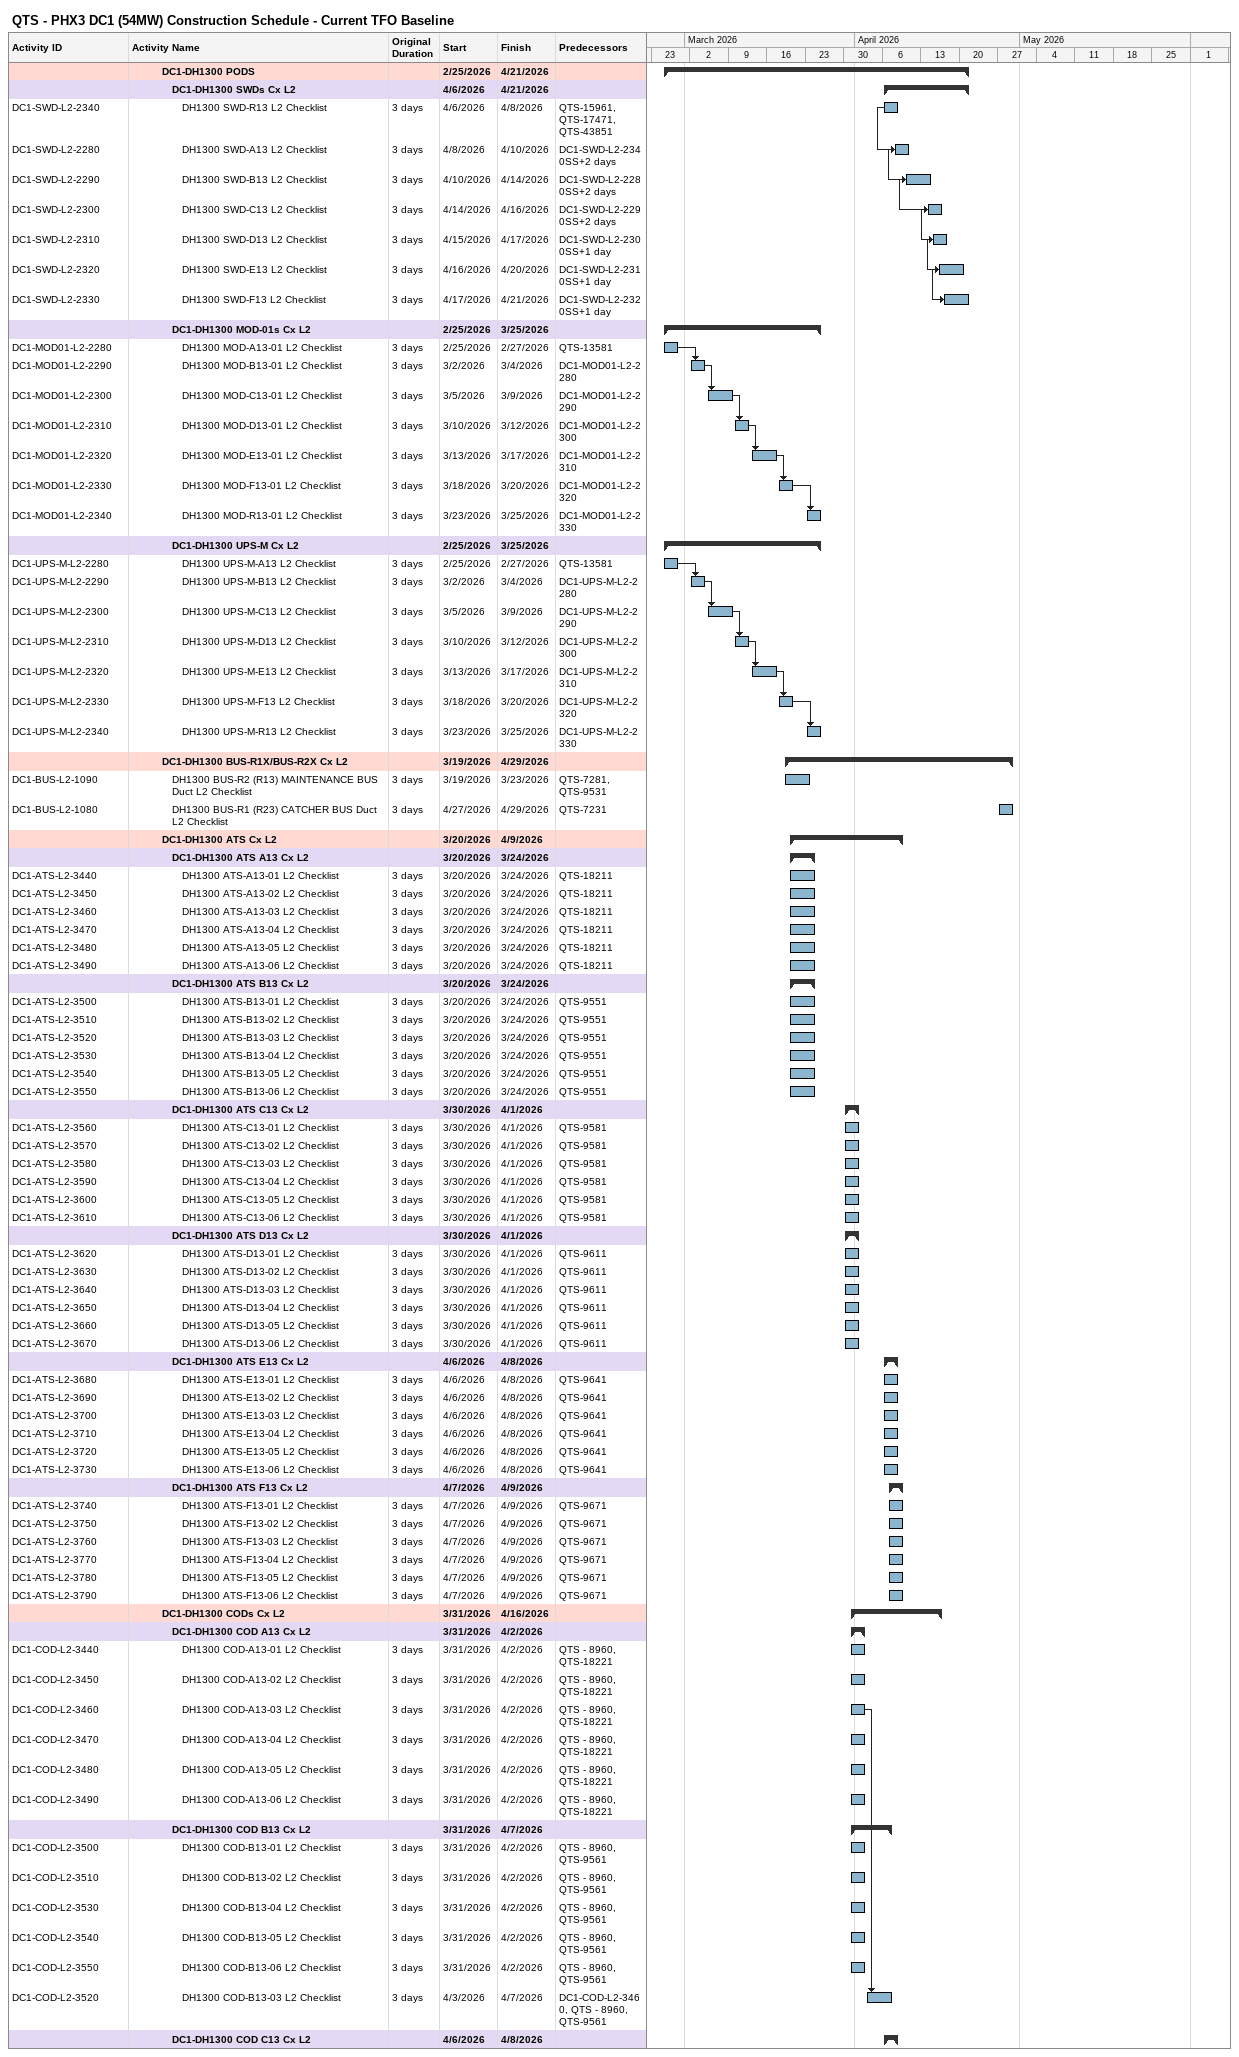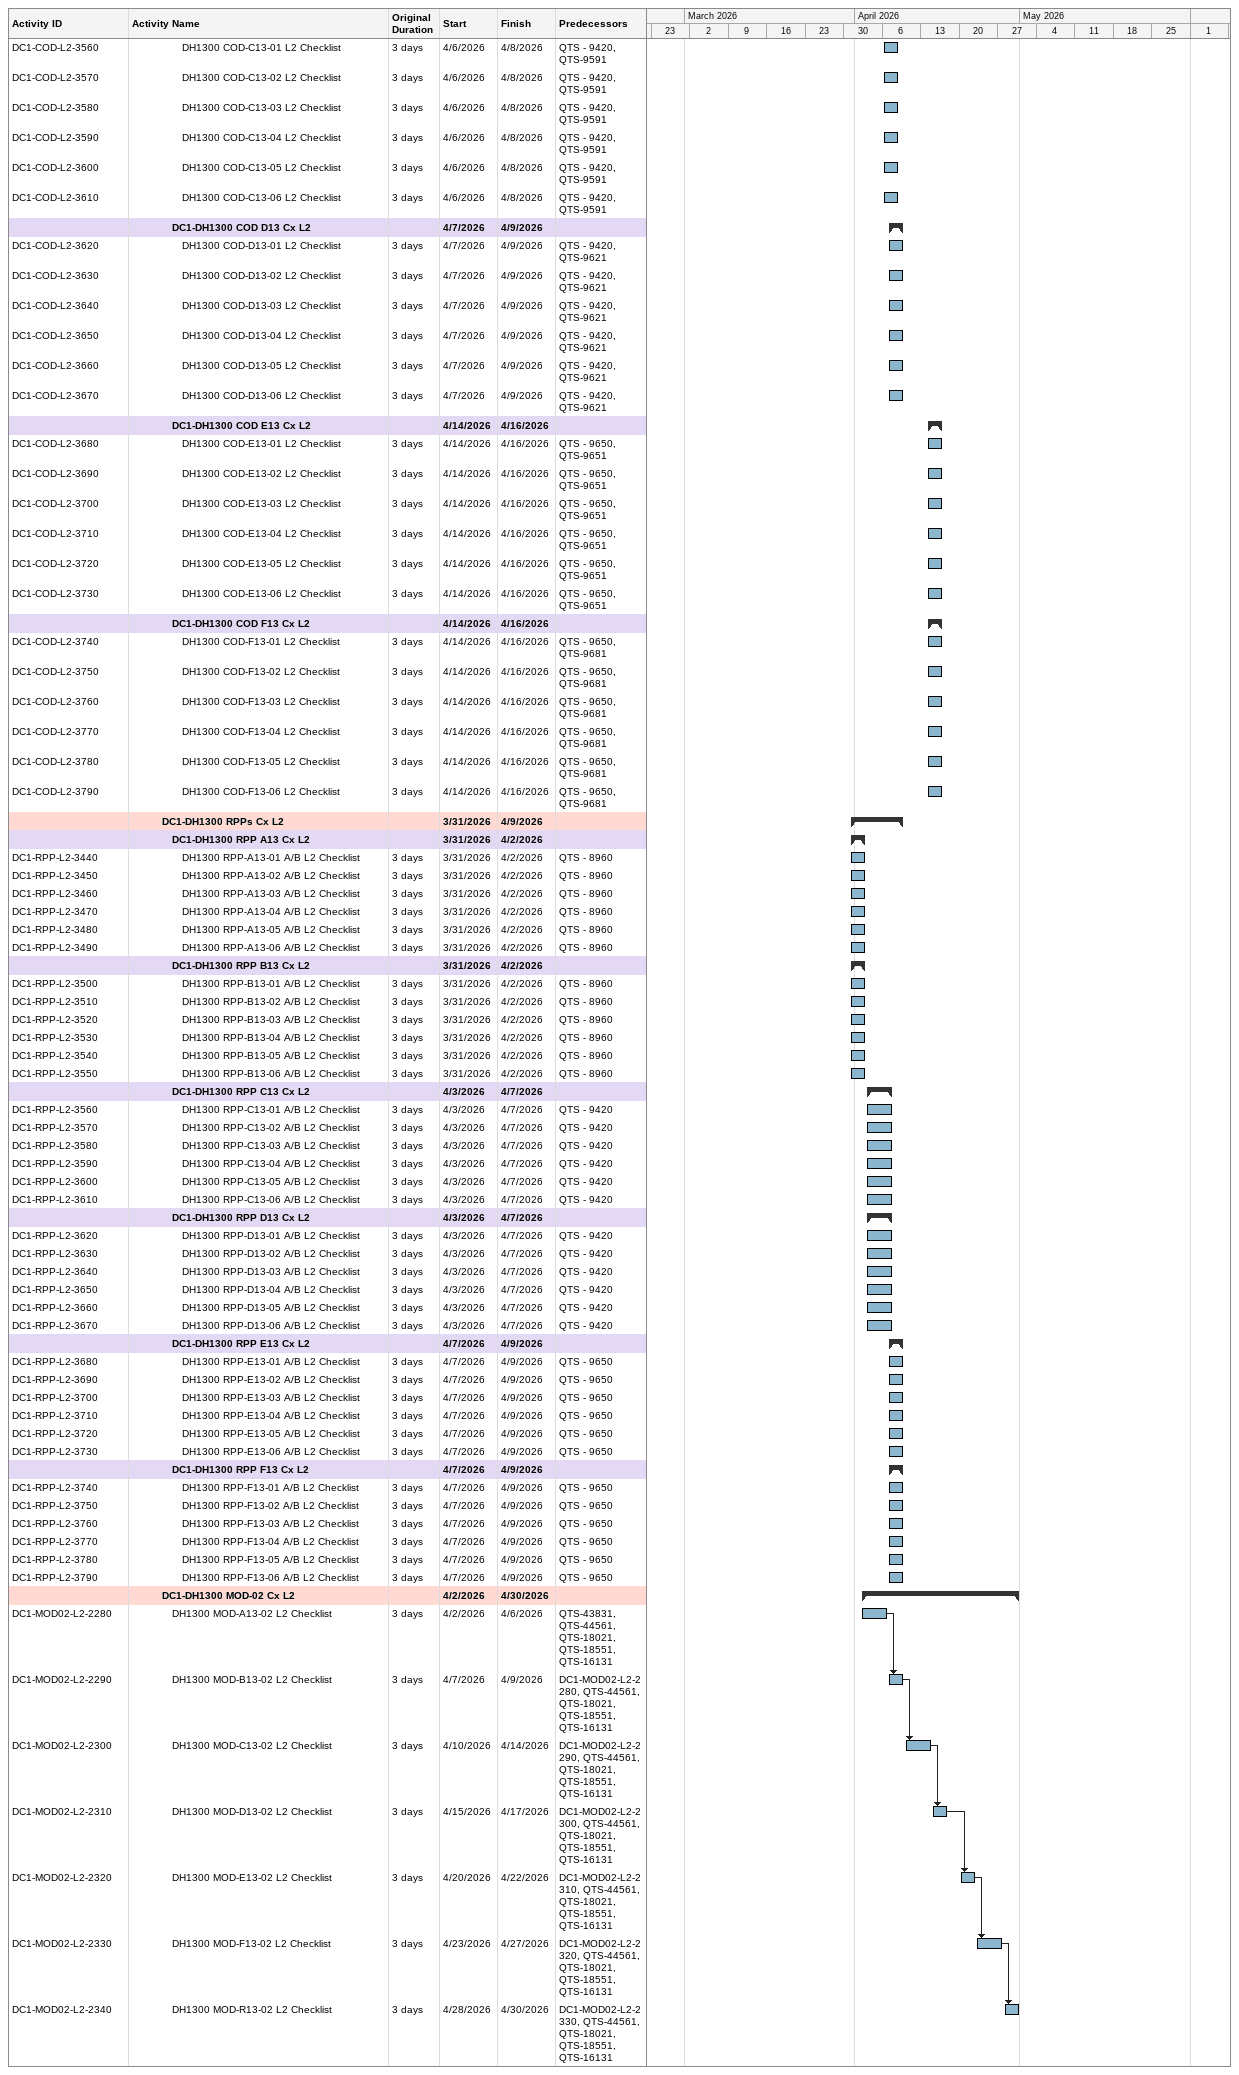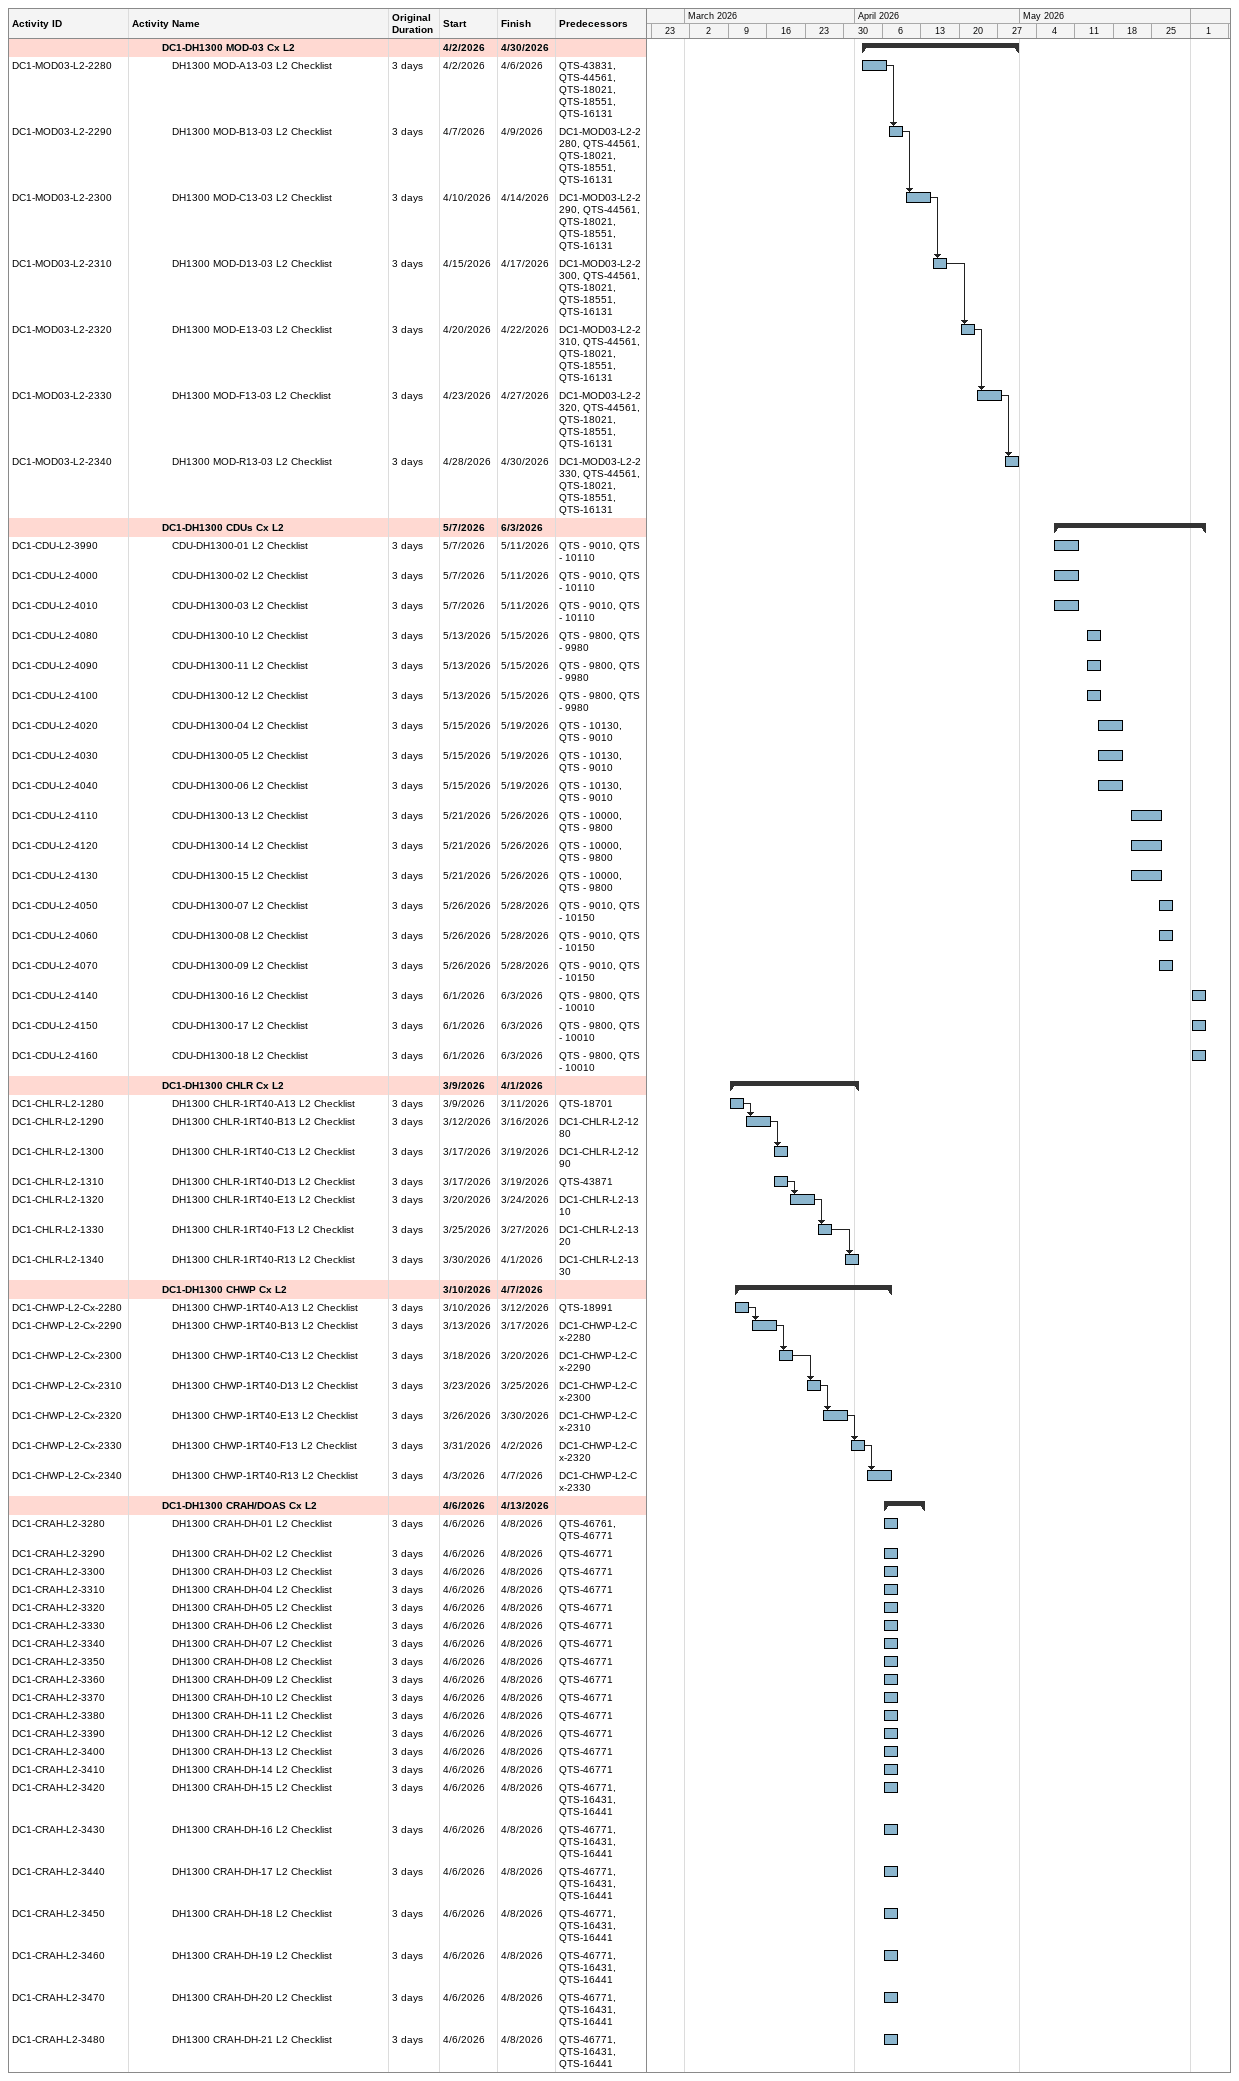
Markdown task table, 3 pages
QTS - PHX3 DC1 (54MW) Construction Schedule - Current TFO Baseline

| ID | Level | Task | Original duration | Start | Finish | Predecessors |
|---|---|---|---|---|---|---|
|  | 4 | **DC1-DH1300 PODS** |  | 2026-02-25 | 2026-04-21 |  |
|  | 5 | **DC1-DH1300 SWDs Cx L2** |  | 2026-04-06 | 2026-04-21 |  |
| DC1-SWD-L2-2340 | 6 | DH1300 SWD-R13 L2 Checklist | 3d | 2026-04-06 | 2026-04-08 | QTS-15961, QTS-17471, QTS-43851 |
| DC1-SWD-L2-2280 | 6 | DH1300 SWD-A13 L2 Checklist | 3d | 2026-04-08 | 2026-04-10 | DC1-SWD-L2-2340SS+2d |
| DC1-SWD-L2-2290 | 6 | DH1300 SWD-B13 L2 Checklist | 3d | 2026-04-10 | 2026-04-14 | DC1-SWD-L2-2280SS+2d |
| DC1-SWD-L2-2300 | 6 | DH1300 SWD-C13 L2 Checklist | 3d | 2026-04-14 | 2026-04-16 | DC1-SWD-L2-2290SS+2d |
| DC1-SWD-L2-2310 | 6 | DH1300 SWD-D13 L2 Checklist | 3d | 2026-04-15 | 2026-04-17 | DC1-SWD-L2-2300SS+1d |
| DC1-SWD-L2-2320 | 6 | DH1300 SWD-E13 L2 Checklist | 3d | 2026-04-16 | 2026-04-20 | DC1-SWD-L2-2310SS+1d |
| DC1-SWD-L2-2330 | 6 | DH1300 SWD-F13 L2 Checklist | 3d | 2026-04-17 | 2026-04-21 | DC1-SWD-L2-2320SS+1d |
|  | 5 | **DC1-DH1300 MOD-01s Cx L2** |  | 2026-02-25 | 2026-03-25 |  |
| DC1-MOD01-L2-2280 | 6 | DH1300 MOD-A13-01 L2 Checklist | 3d | 2026-02-25 | 2026-02-27 | QTS-13581 |
| DC1-MOD01-L2-2290 | 6 | DH1300 MOD-B13-01 L2 Checklist | 3d | 2026-03-02 | 2026-03-04 | DC1-MOD01-L2-2280 |
| DC1-MOD01-L2-2300 | 6 | DH1300 MOD-C13-01 L2 Checklist | 3d | 2026-03-05 | 2026-03-09 | DC1-MOD01-L2-2290 |
| DC1-MOD01-L2-2310 | 6 | DH1300 MOD-D13-01 L2 Checklist | 3d | 2026-03-10 | 2026-03-12 | DC1-MOD01-L2-2300 |
| DC1-MOD01-L2-2320 | 6 | DH1300 MOD-E13-01 L2 Checklist | 3d | 2026-03-13 | 2026-03-17 | DC1-MOD01-L2-2310 |
| DC1-MOD01-L2-2330 | 6 | DH1300 MOD-F13-01 L2 Checklist | 3d | 2026-03-18 | 2026-03-20 | DC1-MOD01-L2-2320 |
| DC1-MOD01-L2-2340 | 6 | DH1300 MOD-R13-01 L2 Checklist | 3d | 2026-03-23 | 2026-03-25 | DC1-MOD01-L2-2330 |
|  | 5 | **DC1-DH1300 UPS-M Cx L2** |  | 2026-02-25 | 2026-03-25 |  |
| DC1-UPS-M-L2-2280 | 6 | DH1300 UPS-M-A13 L2 Checklist | 3d | 2026-02-25 | 2026-02-27 | QTS-13581 |
| DC1-UPS-M-L2-2290 | 6 | DH1300 UPS-M-B13 L2 Checklist | 3d | 2026-03-02 | 2026-03-04 | DC1-UPS-M-L2-2280 |
| DC1-UPS-M-L2-2300 | 6 | DH1300 UPS-M-C13 L2 Checklist | 3d | 2026-03-05 | 2026-03-09 | DC1-UPS-M-L2-2290 |
| DC1-UPS-M-L2-2310 | 6 | DH1300 UPS-M-D13 L2 Checklist | 3d | 2026-03-10 | 2026-03-12 | DC1-UPS-M-L2-2300 |
| DC1-UPS-M-L2-2320 | 6 | DH1300 UPS-M-E13 L2 Checklist | 3d | 2026-03-13 | 2026-03-17 | DC1-UPS-M-L2-2310 |
| DC1-UPS-M-L2-2330 | 6 | DH1300 UPS-M-F13 L2 Checklist | 3d | 2026-03-18 | 2026-03-20 | DC1-UPS-M-L2-2320 |
| DC1-UPS-M-L2-2340 | 6 | DH1300 UPS-M-R13 L2 Checklist | 3d | 2026-03-23 | 2026-03-25 | DC1-UPS-M-L2-2330 |
|  | 4 | **DC1-DH1300 BUS-R1X/BUS-R2X Cx L2** |  | 2026-03-19 | 2026-04-29 |  |
| DC1-BUS-L2-1090 | 5 | DH1300 BUS-R2 (R13) MAINTENANCE BUS Duct L2 Checklist | 3d | 2026-03-19 | 2026-03-23 | QTS-7281, QTS-9531 |
| DC1-BUS-L2-1080 | 5 | DH1300 BUS-R1 (R23) CATCHER BUS Duct L2 Checklist | 3d | 2026-04-27 | 2026-04-29 | QTS-7231 |
|  | 4 | **DC1-DH1300 ATS Cx L2** |  | 2026-03-20 | 2026-04-09 |  |
|  | 5 | **DC1-DH1300 ATS A13 Cx L2** |  | 2026-03-20 | 2026-03-24 |  |
| DC1-ATS-L2-3440 | 6 | DH1300 ATS-A13-01 L2 Checklist | 3d | 2026-03-20 | 2026-03-24 | QTS-18211 |
| DC1-ATS-L2-3450 | 6 | DH1300 ATS-A13-02 L2 Checklist | 3d | 2026-03-20 | 2026-03-24 | QTS-18211 |
| DC1-ATS-L2-3460 | 6 | DH1300 ATS-A13-03 L2 Checklist | 3d | 2026-03-20 | 2026-03-24 | QTS-18211 |
| DC1-ATS-L2-3470 | 6 | DH1300 ATS-A13-04 L2 Checklist | 3d | 2026-03-20 | 2026-03-24 | QTS-18211 |
| DC1-ATS-L2-3480 | 6 | DH1300 ATS-A13-05 L2 Checklist | 3d | 2026-03-20 | 2026-03-24 | QTS-18211 |
| DC1-ATS-L2-3490 | 6 | DH1300 ATS-A13-06 L2 Checklist | 3d | 2026-03-20 | 2026-03-24 | QTS-18211 |
|  | 5 | **DC1-DH1300 ATS B13 Cx L2** |  | 2026-03-20 | 2026-03-24 |  |
| DC1-ATS-L2-3500 | 6 | DH1300 ATS-B13-01 L2 Checklist | 3d | 2026-03-20 | 2026-03-24 | QTS-9551 |
| DC1-ATS-L2-3510 | 6 | DH1300 ATS-B13-02 L2 Checklist | 3d | 2026-03-20 | 2026-03-24 | QTS-9551 |
| DC1-ATS-L2-3520 | 6 | DH1300 ATS-B13-03 L2 Checklist | 3d | 2026-03-20 | 2026-03-24 | QTS-9551 |
| DC1-ATS-L2-3530 | 6 | DH1300 ATS-B13-04 L2 Checklist | 3d | 2026-03-20 | 2026-03-24 | QTS-9551 |
| DC1-ATS-L2-3540 | 6 | DH1300 ATS-B13-05 L2 Checklist | 3d | 2026-03-20 | 2026-03-24 | QTS-9551 |
| DC1-ATS-L2-3550 | 6 | DH1300 ATS-B13-06 L2 Checklist | 3d | 2026-03-20 | 2026-03-24 | QTS-9551 |
|  | 5 | **DC1-DH1300 ATS C13 Cx L2** |  | 2026-03-30 | 2026-04-01 |  |
| DC1-ATS-L2-3560 | 6 | DH1300 ATS-C13-01 L2 Checklist | 3d | 2026-03-30 | 2026-04-01 | QTS-9581 |
| DC1-ATS-L2-3570 | 6 | DH1300 ATS-C13-02 L2 Checklist | 3d | 2026-03-30 | 2026-04-01 | QTS-9581 |
| DC1-ATS-L2-3580 | 6 | DH1300 ATS-C13-03 L2 Checklist | 3d | 2026-03-30 | 2026-04-01 | QTS-9581 |
| DC1-ATS-L2-3590 | 6 | DH1300 ATS-C13-04 L2 Checklist | 3d | 2026-03-30 | 2026-04-01 | QTS-9581 |
| DC1-ATS-L2-3600 | 6 | DH1300 ATS-C13-05 L2 Checklist | 3d | 2026-03-30 | 2026-04-01 | QTS-9581 |
| DC1-ATS-L2-3610 | 6 | DH1300 ATS-C13-06 L2 Checklist | 3d | 2026-03-30 | 2026-04-01 | QTS-9581 |
|  | 5 | **DC1-DH1300 ATS D13 Cx L2** |  | 2026-03-30 | 2026-04-01 |  |
| DC1-ATS-L2-3620 | 6 | DH1300 ATS-D13-01 L2 Checklist | 3d | 2026-03-30 | 2026-04-01 | QTS-9611 |
| DC1-ATS-L2-3630 | 6 | DH1300 ATS-D13-02 L2 Checklist | 3d | 2026-03-30 | 2026-04-01 | QTS-9611 |
| DC1-ATS-L2-3640 | 6 | DH1300 ATS-D13-03 L2 Checklist | 3d | 2026-03-30 | 2026-04-01 | QTS-9611 |
| DC1-ATS-L2-3650 | 6 | DH1300 ATS-D13-04 L2 Checklist | 3d | 2026-03-30 | 2026-04-01 | QTS-9611 |
| DC1-ATS-L2-3660 | 6 | DH1300 ATS-D13-05 L2 Checklist | 3d | 2026-03-30 | 2026-04-01 | QTS-9611 |
| DC1-ATS-L2-3670 | 6 | DH1300 ATS-D13-06 L2 Checklist | 3d | 2026-03-30 | 2026-04-01 | QTS-9611 |
|  | 5 | **DC1-DH1300 ATS E13 Cx L2** |  | 2026-04-06 | 2026-04-08 |  |
| DC1-ATS-L2-3680 | 6 | DH1300 ATS-E13-01 L2 Checklist | 3d | 2026-04-06 | 2026-04-08 | QTS-9641 |
| DC1-ATS-L2-3690 | 6 | DH1300 ATS-E13-02 L2 Checklist | 3d | 2026-04-06 | 2026-04-08 | QTS-9641 |
| DC1-ATS-L2-3700 | 6 | DH1300 ATS-E13-03 L2 Checklist | 3d | 2026-04-06 | 2026-04-08 | QTS-9641 |
| DC1-ATS-L2-3710 | 6 | DH1300 ATS-E13-04 L2 Checklist | 3d | 2026-04-06 | 2026-04-08 | QTS-9641 |
| DC1-ATS-L2-3720 | 6 | DH1300 ATS-E13-05 L2 Checklist | 3d | 2026-04-06 | 2026-04-08 | QTS-9641 |
| DC1-ATS-L2-3730 | 6 | DH1300 ATS-E13-06 L2 Checklist | 3d | 2026-04-06 | 2026-04-08 | QTS-9641 |
|  | 5 | **DC1-DH1300 ATS F13 Cx L2** |  | 2026-04-07 | 2026-04-09 |  |
| DC1-ATS-L2-3740 | 6 | DH1300 ATS-F13-01 L2 Checklist | 3d | 2026-04-07 | 2026-04-09 | QTS-9671 |
| DC1-ATS-L2-3750 | 6 | DH1300 ATS-F13-02 L2 Checklist | 3d | 2026-04-07 | 2026-04-09 | QTS-9671 |
| DC1-ATS-L2-3760 | 6 | DH1300 ATS-F13-03 L2 Checklist | 3d | 2026-04-07 | 2026-04-09 | QTS-9671 |
| DC1-ATS-L2-3770 | 6 | DH1300 ATS-F13-04 L2 Checklist | 3d | 2026-04-07 | 2026-04-09 | QTS-9671 |
| DC1-ATS-L2-3780 | 6 | DH1300 ATS-F13-05 L2 Checklist | 3d | 2026-04-07 | 2026-04-09 | QTS-9671 |
| DC1-ATS-L2-3790 | 6 | DH1300 ATS-F13-06 L2 Checklist | 3d | 2026-04-07 | 2026-04-09 | QTS-9671 |
|  | 4 | **DC1-DH1300 CODs Cx L2** |  | 2026-03-31 | 2026-04-16 |  |
|  | 5 | **DC1-DH1300 COD A13 Cx L2** |  | 2026-03-31 | 2026-04-02 |  |
| DC1-COD-L2-3440 | 6 | DH1300 COD-A13-01 L2 Checklist | 3d | 2026-03-31 | 2026-04-02 | QTS - 8960, QTS-18221 |
| DC1-COD-L2-3450 | 6 | DH1300 COD-A13-02 L2 Checklist | 3d | 2026-03-31 | 2026-04-02 | QTS - 8960, QTS-18221 |
| DC1-COD-L2-3460 | 6 | DH1300 COD-A13-03 L2 Checklist | 3d | 2026-03-31 | 2026-04-02 | QTS - 8960, QTS-18221 |
| DC1-COD-L2-3470 | 6 | DH1300 COD-A13-04 L2 Checklist | 3d | 2026-03-31 | 2026-04-02 | QTS - 8960, QTS-18221 |
| DC1-COD-L2-3480 | 6 | DH1300 COD-A13-05 L2 Checklist | 3d | 2026-03-31 | 2026-04-02 | QTS - 8960, QTS-18221 |
| DC1-COD-L2-3490 | 6 | DH1300 COD-A13-06 L2 Checklist | 3d | 2026-03-31 | 2026-04-02 | QTS - 8960, QTS-18221 |
|  | 5 | **DC1-DH1300 COD B13 Cx L2** |  | 2026-03-31 | 2026-04-07 |  |
| DC1-COD-L2-3500 | 6 | DH1300 COD-B13-01 L2 Checklist | 3d | 2026-03-31 | 2026-04-02 | QTS - 8960, QTS-9561 |
| DC1-COD-L2-3510 | 6 | DH1300 COD-B13-02 L2 Checklist | 3d | 2026-03-31 | 2026-04-02 | QTS - 8960, QTS-9561 |
| DC1-COD-L2-3530 | 6 | DH1300 COD-B13-04 L2 Checklist | 3d | 2026-03-31 | 2026-04-02 | QTS - 8960, QTS-9561 |
| DC1-COD-L2-3540 | 6 | DH1300 COD-B13-05 L2 Checklist | 3d | 2026-03-31 | 2026-04-02 | QTS - 8960, QTS-9561 |
| DC1-COD-L2-3550 | 6 | DH1300 COD-B13-06 L2 Checklist | 3d | 2026-03-31 | 2026-04-02 | QTS - 8960, QTS-9561 |
| DC1-COD-L2-3520 | 6 | DH1300 COD-B13-03 L2 Checklist | 3d | 2026-04-03 | 2026-04-07 | DC1-COD-L2-3460, QTS - 8960, QTS-9561 |
|  | 5 | **DC1-DH1300 COD C13 Cx L2** |  | 2026-04-06 | 2026-04-08 |  |
| DC1-COD-L2-3560 | 6 | DH1300 COD-C13-01 L2 Checklist | 3d | 2026-04-06 | 2026-04-08 | QTS - 9420, QTS-9591 |
| DC1-COD-L2-3570 | 6 | DH1300 COD-C13-02 L2 Checklist | 3d | 2026-04-06 | 2026-04-08 | QTS - 9420, QTS-9591 |
| DC1-COD-L2-3580 | 6 | DH1300 COD-C13-03 L2 Checklist | 3d | 2026-04-06 | 2026-04-08 | QTS - 9420, QTS-9591 |
| DC1-COD-L2-3590 | 6 | DH1300 COD-C13-04 L2 Checklist | 3d | 2026-04-06 | 2026-04-08 | QTS - 9420, QTS-9591 |
| DC1-COD-L2-3600 | 6 | DH1300 COD-C13-05 L2 Checklist | 3d | 2026-04-06 | 2026-04-08 | QTS - 9420, QTS-9591 |
| DC1-COD-L2-3610 | 6 | DH1300 COD-C13-06 L2 Checklist | 3d | 2026-04-06 | 2026-04-08 | QTS - 9420, QTS-9591 |
|  | 5 | **DC1-DH1300 COD D13 Cx L2** |  | 2026-04-07 | 2026-04-09 |  |
| DC1-COD-L2-3620 | 6 | DH1300 COD-D13-01 L2 Checklist | 3d | 2026-04-07 | 2026-04-09 | QTS - 9420, QTS-9621 |
| DC1-COD-L2-3630 | 6 | DH1300 COD-D13-02 L2 Checklist | 3d | 2026-04-07 | 2026-04-09 | QTS - 9420, QTS-9621 |
| DC1-COD-L2-3640 | 6 | DH1300 COD-D13-03 L2 Checklist | 3d | 2026-04-07 | 2026-04-09 | QTS - 9420, QTS-9621 |
| DC1-COD-L2-3650 | 6 | DH1300 COD-D13-04 L2 Checklist | 3d | 2026-04-07 | 2026-04-09 | QTS - 9420, QTS-9621 |
| DC1-COD-L2-3660 | 6 | DH1300 COD-D13-05 L2 Checklist | 3d | 2026-04-07 | 2026-04-09 | QTS - 9420, QTS-9621 |
| DC1-COD-L2-3670 | 6 | DH1300 COD-D13-06 L2 Checklist | 3d | 2026-04-07 | 2026-04-09 | QTS - 9420, QTS-9621 |
|  | 5 | **DC1-DH1300 COD E13 Cx L2** |  | 2026-04-14 | 2026-04-16 |  |
| DC1-COD-L2-3680 | 6 | DH1300 COD-E13-01 L2 Checklist | 3d | 2026-04-14 | 2026-04-16 | QTS - 9650, QTS-9651 |
| DC1-COD-L2-3690 | 6 | DH1300 COD-E13-02 L2 Checklist | 3d | 2026-04-14 | 2026-04-16 | QTS - 9650, QTS-9651 |
| DC1-COD-L2-3700 | 6 | DH1300 COD-E13-03 L2 Checklist | 3d | 2026-04-14 | 2026-04-16 | QTS - 9650, QTS-9651 |
| DC1-COD-L2-3710 | 6 | DH1300 COD-E13-04 L2 Checklist | 3d | 2026-04-14 | 2026-04-16 | QTS - 9650, QTS-9651 |
| DC1-COD-L2-3720 | 6 | DH1300 COD-E13-05 L2 Checklist | 3d | 2026-04-14 | 2026-04-16 | QTS - 9650, QTS-9651 |
| DC1-COD-L2-3730 | 6 | DH1300 COD-E13-06 L2 Checklist | 3d | 2026-04-14 | 2026-04-16 | QTS - 9650, QTS-9651 |
|  | 5 | **DC1-DH1300 COD F13 Cx L2** |  | 2026-04-14 | 2026-04-16 |  |
| DC1-COD-L2-3740 | 6 | DH1300 COD-F13-01 L2 Checklist | 3d | 2026-04-14 | 2026-04-16 | QTS - 9650, QTS-9681 |
| DC1-COD-L2-3750 | 6 | DH1300 COD-F13-02 L2 Checklist | 3d | 2026-04-14 | 2026-04-16 | QTS - 9650, QTS-9681 |
| DC1-COD-L2-3760 | 6 | DH1300 COD-F13-03 L2 Checklist | 3d | 2026-04-14 | 2026-04-16 | QTS - 9650, QTS-9681 |
| DC1-COD-L2-3770 | 6 | DH1300 COD-F13-04 L2 Checklist | 3d | 2026-04-14 | 2026-04-16 | QTS - 9650, QTS-9681 |
| DC1-COD-L2-3780 | 6 | DH1300 COD-F13-05 L2 Checklist | 3d | 2026-04-14 | 2026-04-16 | QTS - 9650, QTS-9681 |
| DC1-COD-L2-3790 | 6 | DH1300 COD-F13-06 L2 Checklist | 3d | 2026-04-14 | 2026-04-16 | QTS - 9650, QTS-9681 |
|  | 4 | **DC1-DH1300 RPPs Cx L2** |  | 2026-03-31 | 2026-04-09 |  |
|  | 5 | **DC1-DH1300 RPP A13 Cx L2** |  | 2026-03-31 | 2026-04-02 |  |
| DC1-RPP-L2-3440 | 6 | DH1300 RPP-A13-01 A/B L2 Checklist | 3d | 2026-03-31 | 2026-04-02 | QTS - 8960 |
| DC1-RPP-L2-3450 | 6 | DH1300 RPP-A13-02 A/B L2 Checklist | 3d | 2026-03-31 | 2026-04-02 | QTS - 8960 |
| DC1-RPP-L2-3460 | 6 | DH1300 RPP-A13-03 A/B L2 Checklist | 3d | 2026-03-31 | 2026-04-02 | QTS - 8960 |
| DC1-RPP-L2-3470 | 6 | DH1300 RPP-A13-04 A/B L2 Checklist | 3d | 2026-03-31 | 2026-04-02 | QTS - 8960 |
| DC1-RPP-L2-3480 | 6 | DH1300 RPP-A13-05 A/B L2 Checklist | 3d | 2026-03-31 | 2026-04-02 | QTS - 8960 |
| DC1-RPP-L2-3490 | 6 | DH1300 RPP-A13-06 A/B L2 Checklist | 3d | 2026-03-31 | 2026-04-02 | QTS - 8960 |
|  | 5 | **DC1-DH1300 RPP B13 Cx L2** |  | 2026-03-31 | 2026-04-02 |  |
| DC1-RPP-L2-3500 | 6 | DH1300 RPP-B13-01 A/B L2 Checklist | 3d | 2026-03-31 | 2026-04-02 | QTS - 8960 |
| DC1-RPP-L2-3510 | 6 | DH1300 RPP-B13-02 A/B L2 Checklist | 3d | 2026-03-31 | 2026-04-02 | QTS - 8960 |
| DC1-RPP-L2-3520 | 6 | DH1300 RPP-B13-03 A/B L2 Checklist | 3d | 2026-03-31 | 2026-04-02 | QTS - 8960 |
| DC1-RPP-L2-3530 | 6 | DH1300 RPP-B13-04 A/B L2 Checklist | 3d | 2026-03-31 | 2026-04-02 | QTS - 8960 |
| DC1-RPP-L2-3540 | 6 | DH1300 RPP-B13-05 A/B L2 Checklist | 3d | 2026-03-31 | 2026-04-02 | QTS - 8960 |
| DC1-RPP-L2-3550 | 6 | DH1300 RPP-B13-06 A/B L2 Checklist | 3d | 2026-03-31 | 2026-04-02 | QTS - 8960 |
|  | 5 | **DC1-DH1300 RPP C13 Cx L2** |  | 2026-04-03 | 2026-04-07 |  |
| DC1-RPP-L2-3560 | 6 | DH1300 RPP-C13-01 A/B L2 Checklist | 3d | 2026-04-03 | 2026-04-07 | QTS - 9420 |
| DC1-RPP-L2-3570 | 6 | DH1300 RPP-C13-02 A/B L2 Checklist | 3d | 2026-04-03 | 2026-04-07 | QTS - 9420 |
| DC1-RPP-L2-3580 | 6 | DH1300 RPP-C13-03 A/B L2 Checklist | 3d | 2026-04-03 | 2026-04-07 | QTS - 9420 |
| DC1-RPP-L2-3590 | 6 | DH1300 RPP-C13-04 A/B L2 Checklist | 3d | 2026-04-03 | 2026-04-07 | QTS - 9420 |
| DC1-RPP-L2-3600 | 6 | DH1300 RPP-C13-05 A/B L2 Checklist | 3d | 2026-04-03 | 2026-04-07 | QTS - 9420 |
| DC1-RPP-L2-3610 | 6 | DH1300 RPP-C13-06 A/B L2 Checklist | 3d | 2026-04-03 | 2026-04-07 | QTS - 9420 |
|  | 5 | **DC1-DH1300 RPP D13 Cx L2** |  | 2026-04-03 | 2026-04-07 |  |
| DC1-RPP-L2-3620 | 6 | DH1300 RPP-D13-01 A/B L2 Checklist | 3d | 2026-04-03 | 2026-04-07 | QTS - 9420 |
| DC1-RPP-L2-3630 | 6 | DH1300 RPP-D13-02 A/B L2 Checklist | 3d | 2026-04-03 | 2026-04-07 | QTS - 9420 |
| DC1-RPP-L2-3640 | 6 | DH1300 RPP-D13-03 A/B L2 Checklist | 3d | 2026-04-03 | 2026-04-07 | QTS - 9420 |
| DC1-RPP-L2-3650 | 6 | DH1300 RPP-D13-04 A/B L2 Checklist | 3d | 2026-04-03 | 2026-04-07 | QTS - 9420 |
| DC1-RPP-L2-3660 | 6 | DH1300 RPP-D13-05 A/B L2 Checklist | 3d | 2026-04-03 | 2026-04-07 | QTS - 9420 |
| DC1-RPP-L2-3670 | 6 | DH1300 RPP-D13-06 A/B L2 Checklist | 3d | 2026-04-03 | 2026-04-07 | QTS - 9420 |
|  | 5 | **DC1-DH1300 RPP E13 Cx L2** |  | 2026-04-07 | 2026-04-09 |  |
| DC1-RPP-L2-3680 | 6 | DH1300 RPP-E13-01 A/B L2 Checklist | 3d | 2026-04-07 | 2026-04-09 | QTS - 9650 |
| DC1-RPP-L2-3690 | 6 | DH1300 RPP-E13-02 A/B L2 Checklist | 3d | 2026-04-07 | 2026-04-09 | QTS - 9650 |
| DC1-RPP-L2-3700 | 6 | DH1300 RPP-E13-03 A/B L2 Checklist | 3d | 2026-04-07 | 2026-04-09 | QTS - 9650 |
| DC1-RPP-L2-3710 | 6 | DH1300 RPP-E13-04 A/B L2 Checklist | 3d | 2026-04-07 | 2026-04-09 | QTS - 9650 |
| DC1-RPP-L2-3720 | 6 | DH1300 RPP-E13-05 A/B L2 Checklist | 3d | 2026-04-07 | 2026-04-09 | QTS - 9650 |
| DC1-RPP-L2-3730 | 6 | DH1300 RPP-E13-06 A/B L2 Checklist | 3d | 2026-04-07 | 2026-04-09 | QTS - 9650 |
|  | 5 | **DC1-DH1300 RPP F13 Cx L2** |  | 2026-04-07 | 2026-04-09 |  |
| DC1-RPP-L2-3740 | 6 | DH1300 RPP-F13-01 A/B L2 Checklist | 3d | 2026-04-07 | 2026-04-09 | QTS - 9650 |
| DC1-RPP-L2-3750 | 6 | DH1300 RPP-F13-02 A/B L2 Checklist | 3d | 2026-04-07 | 2026-04-09 | QTS - 9650 |
| DC1-RPP-L2-3760 | 6 | DH1300 RPP-F13-03 A/B L2 Checklist | 3d | 2026-04-07 | 2026-04-09 | QTS - 9650 |
| DC1-RPP-L2-3770 | 6 | DH1300 RPP-F13-04 A/B L2 Checklist | 3d | 2026-04-07 | 2026-04-09 | QTS - 9650 |
| DC1-RPP-L2-3780 | 6 | DH1300 RPP-F13-05 A/B L2 Checklist | 3d | 2026-04-07 | 2026-04-09 | QTS - 9650 |
| DC1-RPP-L2-3790 | 6 | DH1300 RPP-F13-06 A/B L2 Checklist | 3d | 2026-04-07 | 2026-04-09 | QTS - 9650 |
|  | 4 | **DC1-DH1300 MOD-02 Cx L2** |  | 2026-04-02 | 2026-04-30 |  |
| DC1-MOD02-L2-2280 | 5 | DH1300 MOD-A13-02 L2 Checklist | 3d | 2026-04-02 | 2026-04-06 | QTS-43831, QTS-44561, QTS-18021, QTS-18551, QTS-16131 |
| DC1-MOD02-L2-2290 | 5 | DH1300 MOD-B13-02 L2 Checklist | 3d | 2026-04-07 | 2026-04-09 | DC1-MOD02-L2-2280, QTS-44561, QTS-18021, QTS-18551, QTS-16131 |
| DC1-MOD02-L2-2300 | 5 | DH1300 MOD-C13-02 L2 Checklist | 3d | 2026-04-10 | 2026-04-14 | DC1-MOD02-L2-2290, QTS-44561, QTS-18021, QTS-18551, QTS-16131 |
| DC1-MOD02-L2-2310 | 5 | DH1300 MOD-D13-02 L2 Checklist | 3d | 2026-04-15 | 2026-04-17 | DC1-MOD02-L2-2300, QTS-44561, QTS-18021, QTS-18551, QTS-16131 |
| DC1-MOD02-L2-2320 | 5 | DH1300 MOD-E13-02 L2 Checklist | 3d | 2026-04-20 | 2026-04-22 | DC1-MOD02-L2-2310, QTS-44561, QTS-18021, QTS-18551, QTS-16131 |
| DC1-MOD02-L2-2330 | 5 | DH1300 MOD-F13-02 L2 Checklist | 3d | 2026-04-23 | 2026-04-27 | DC1-MOD02-L2-2320, QTS-44561, QTS-18021, QTS-18551, QTS-16131 |
| DC1-MOD02-L2-2340 | 5 | DH1300 MOD-R13-02 L2 Checklist | 3d | 2026-04-28 | 2026-04-30 | DC1-MOD02-L2-2330, QTS-44561, QTS-18021, QTS-18551, QTS-16131 |
|  | 4 | **DC1-DH1300 MOD-03 Cx L2** |  | 2026-04-02 | 2026-04-30 |  |
| DC1-MOD03-L2-2280 | 5 | DH1300 MOD-A13-03 L2 Checklist | 3d | 2026-04-02 | 2026-04-06 | QTS-43831, QTS-44561, QTS-18021, QTS-18551, QTS-16131 |
| DC1-MOD03-L2-2290 | 5 | DH1300 MOD-B13-03 L2 Checklist | 3d | 2026-04-07 | 2026-04-09 | DC1-MOD03-L2-2280, QTS-44561, QTS-18021, QTS-18551, QTS-16131 |
| DC1-MOD03-L2-2300 | 5 | DH1300 MOD-C13-03 L2 Checklist | 3d | 2026-04-10 | 2026-04-14 | DC1-MOD03-L2-2290, QTS-44561, QTS-18021, QTS-18551, QTS-16131 |
| DC1-MOD03-L2-2310 | 5 | DH1300 MOD-D13-03 L2 Checklist | 3d | 2026-04-15 | 2026-04-17 | DC1-MOD03-L2-2300, QTS-44561, QTS-18021, QTS-18551, QTS-16131 |
| DC1-MOD03-L2-2320 | 5 | DH1300 MOD-E13-03 L2 Checklist | 3d | 2026-04-20 | 2026-04-22 | DC1-MOD03-L2-2310, QTS-44561, QTS-18021, QTS-18551, QTS-16131 |
| DC1-MOD03-L2-2330 | 5 | DH1300 MOD-F13-03 L2 Checklist | 3d | 2026-04-23 | 2026-04-27 | DC1-MOD03-L2-2320, QTS-44561, QTS-18021, QTS-18551, QTS-16131 |
| DC1-MOD03-L2-2340 | 5 | DH1300 MOD-R13-03 L2 Checklist | 3d | 2026-04-28 | 2026-04-30 | DC1-MOD03-L2-2330, QTS-44561, QTS-18021, QTS-18551, QTS-16131 |
|  | 4 | **DC1-DH1300 CDUs Cx L2** |  | 2026-05-07 | 2026-06-03 |  |
| DC1-CDU-L2-3990 | 5 | CDU-DH1300-01 L2 Checklist | 3d | 2026-05-07 | 2026-05-11 | QTS - 9010, QTS - 10110 |
| DC1-CDU-L2-4000 | 5 | CDU-DH1300-02 L2 Checklist | 3d | 2026-05-07 | 2026-05-11 | QTS - 9010, QTS - 10110 |
| DC1-CDU-L2-4010 | 5 | CDU-DH1300-03 L2 Checklist | 3d | 2026-05-07 | 2026-05-11 | QTS - 9010, QTS - 10110 |
| DC1-CDU-L2-4080 | 5 | CDU-DH1300-10 L2 Checklist | 3d | 2026-05-13 | 2026-05-15 | QTS - 9800, QTS - 9980 |
| DC1-CDU-L2-4090 | 5 | CDU-DH1300-11 L2 Checklist | 3d | 2026-05-13 | 2026-05-15 | QTS - 9800, QTS - 9980 |
| DC1-CDU-L2-4100 | 5 | CDU-DH1300-12 L2 Checklist | 3d | 2026-05-13 | 2026-05-15 | QTS - 9800, QTS - 9980 |
| DC1-CDU-L2-4020 | 5 | CDU-DH1300-04 L2 Checklist | 3d | 2026-05-15 | 2026-05-19 | QTS - 10130, QTS - 9010 |
| DC1-CDU-L2-4030 | 5 | CDU-DH1300-05 L2 Checklist | 3d | 2026-05-15 | 2026-05-19 | QTS - 10130, QTS - 9010 |
| DC1-CDU-L2-4040 | 5 | CDU-DH1300-06 L2 Checklist | 3d | 2026-05-15 | 2026-05-19 | QTS - 10130, QTS - 9010 |
| DC1-CDU-L2-4110 | 5 | CDU-DH1300-13 L2 Checklist | 3d | 2026-05-21 | 2026-05-26 | QTS - 10000, QTS - 9800 |
| DC1-CDU-L2-4120 | 5 | CDU-DH1300-14 L2 Checklist | 3d | 2026-05-21 | 2026-05-26 | QTS - 10000, QTS - 9800 |
| DC1-CDU-L2-4130 | 5 | CDU-DH1300-15 L2 Checklist | 3d | 2026-05-21 | 2026-05-26 | QTS - 10000, QTS - 9800 |
| DC1-CDU-L2-4050 | 5 | CDU-DH1300-07 L2 Checklist | 3d | 2026-05-26 | 2026-05-28 | QTS - 9010, QTS - 10150 |
| DC1-CDU-L2-4060 | 5 | CDU-DH1300-08 L2 Checklist | 3d | 2026-05-26 | 2026-05-28 | QTS - 9010, QTS - 10150 |
| DC1-CDU-L2-4070 | 5 | CDU-DH1300-09 L2 Checklist | 3d | 2026-05-26 | 2026-05-28 | QTS - 9010, QTS - 10150 |
| DC1-CDU-L2-4140 | 5 | CDU-DH1300-16 L2 Checklist | 3d | 2026-06-01 | 2026-06-03 | QTS - 9800, QTS - 10010 |
| DC1-CDU-L2-4150 | 5 | CDU-DH1300-17 L2 Checklist | 3d | 2026-06-01 | 2026-06-03 | QTS - 9800, QTS - 10010 |
| DC1-CDU-L2-4160 | 5 | CDU-DH1300-18 L2 Checklist | 3d | 2026-06-01 | 2026-06-03 | QTS - 9800, QTS - 10010 |
|  | 4 | **DC1-DH1300 CHLR Cx L2** |  | 2026-03-09 | 2026-04-01 |  |
| DC1-CHLR-L2-1280 | 5 | DH1300 CHLR-1RT40-A13 L2 Checklist | 3d | 2026-03-09 | 2026-03-11 | QTS-18701 |
| DC1-CHLR-L2-1290 | 5 | DH1300 CHLR-1RT40-B13 L2 Checklist | 3d | 2026-03-12 | 2026-03-16 | DC1-CHLR-L2-1280 |
| DC1-CHLR-L2-1300 | 5 | DH1300 CHLR-1RT40-C13 L2 Checklist | 3d | 2026-03-17 | 2026-03-19 | DC1-CHLR-L2-1290 |
| DC1-CHLR-L2-1310 | 5 | DH1300 CHLR-1RT40-D13 L2 Checklist | 3d | 2026-03-17 | 2026-03-19 | QTS-43871 |
| DC1-CHLR-L2-1320 | 5 | DH1300 CHLR-1RT40-E13 L2 Checklist | 3d | 2026-03-20 | 2026-03-24 | DC1-CHLR-L2-1310 |
| DC1-CHLR-L2-1330 | 5 | DH1300 CHLR-1RT40-F13 L2 Checklist | 3d | 2026-03-25 | 2026-03-27 | DC1-CHLR-L2-1320 |
| DC1-CHLR-L2-1340 | 5 | DH1300 CHLR-1RT40-R13 L2 Checklist | 3d | 2026-03-30 | 2026-04-01 | DC1-CHLR-L2-1330 |
|  | 4 | **DC1-DH1300 CHWP Cx L2** |  | 2026-03-10 | 2026-04-07 |  |
| DC1-CHWP-L2-Cx-2280 | 5 | DH1300 CHWP-1RT40-A13 L2 Checklist | 3d | 2026-03-10 | 2026-03-12 | QTS-18991 |
| DC1-CHWP-L2-Cx-2290 | 5 | DH1300 CHWP-1RT40-B13 L2 Checklist | 3d | 2026-03-13 | 2026-03-17 | DC1-CHWP-L2-Cx-2280 |
| DC1-CHWP-L2-Cx-2300 | 5 | DH1300 CHWP-1RT40-C13 L2 Checklist | 3d | 2026-03-18 | 2026-03-20 | DC1-CHWP-L2-Cx-2290 |
| DC1-CHWP-L2-Cx-2310 | 5 | DH1300 CHWP-1RT40-D13 L2 Checklist | 3d | 2026-03-23 | 2026-03-25 | DC1-CHWP-L2-Cx-2300 |
| DC1-CHWP-L2-Cx-2320 | 5 | DH1300 CHWP-1RT40-E13 L2 Checklist | 3d | 2026-03-26 | 2026-03-30 | DC1-CHWP-L2-Cx-2310 |
| DC1-CHWP-L2-Cx-2330 | 5 | DH1300 CHWP-1RT40-F13 L2 Checklist | 3d | 2026-03-31 | 2026-04-02 | DC1-CHWP-L2-Cx-2320 |
| DC1-CHWP-L2-Cx-2340 | 5 | DH1300 CHWP-1RT40-R13 L2 Checklist | 3d | 2026-04-03 | 2026-04-07 | DC1-CHWP-L2-Cx-2330 |
|  | 4 | **DC1-DH1300 CRAH/DOAS Cx L2** |  | 2026-04-06 | 2026-04-13 |  |
| DC1-CRAH-L2-3280 | 5 | DH1300 CRAH-DH-01 L2 Checklist | 3d | 2026-04-06 | 2026-04-08 | QTS-46761, QTS-46771 |
| DC1-CRAH-L2-3290 | 5 | DH1300 CRAH-DH-02 L2 Checklist | 3d | 2026-04-06 | 2026-04-08 | QTS-46771 |
| DC1-CRAH-L2-3300 | 5 | DH1300 CRAH-DH-03 L2 Checklist | 3d | 2026-04-06 | 2026-04-08 | QTS-46771 |
| DC1-CRAH-L2-3310 | 5 | DH1300 CRAH-DH-04 L2 Checklist | 3d | 2026-04-06 | 2026-04-08 | QTS-46771 |
| DC1-CRAH-L2-3320 | 5 | DH1300 CRAH-DH-05 L2 Checklist | 3d | 2026-04-06 | 2026-04-08 | QTS-46771 |
| DC1-CRAH-L2-3330 | 5 | DH1300 CRAH-DH-06 L2 Checklist | 3d | 2026-04-06 | 2026-04-08 | QTS-46771 |
| DC1-CRAH-L2-3340 | 5 | DH1300 CRAH-DH-07 L2 Checklist | 3d | 2026-04-06 | 2026-04-08 | QTS-46771 |
| DC1-CRAH-L2-3350 | 5 | DH1300 CRAH-DH-08 L2 Checklist | 3d | 2026-04-06 | 2026-04-08 | QTS-46771 |
| DC1-CRAH-L2-3360 | 5 | DH1300 CRAH-DH-09 L2 Checklist | 3d | 2026-04-06 | 2026-04-08 | QTS-46771 |
| DC1-CRAH-L2-3370 | 5 | DH1300 CRAH-DH-10 L2 Checklist | 3d | 2026-04-06 | 2026-04-08 | QTS-46771 |
| DC1-CRAH-L2-3380 | 5 | DH1300 CRAH-DH-11 L2 Checklist | 3d | 2026-04-06 | 2026-04-08 | QTS-46771 |
| DC1-CRAH-L2-3390 | 5 | DH1300 CRAH-DH-12 L2 Checklist | 3d | 2026-04-06 | 2026-04-08 | QTS-46771 |
| DC1-CRAH-L2-3400 | 5 | DH1300 CRAH-DH-13 L2 Checklist | 3d | 2026-04-06 | 2026-04-08 | QTS-46771 |
| DC1-CRAH-L2-3410 | 5 | DH1300 CRAH-DH-14 L2 Checklist | 3d | 2026-04-06 | 2026-04-08 | QTS-46771 |
| DC1-CRAH-L2-3420 | 5 | DH1300 CRAH-DH-15 L2 Checklist | 3d | 2026-04-06 | 2026-04-08 | QTS-46771, QTS-16431, QTS-16441 |
| DC1-CRAH-L2-3430 | 5 | DH1300 CRAH-DH-16 L2 Checklist | 3d | 2026-04-06 | 2026-04-08 | QTS-46771, QTS-16431, QTS-16441 |
| DC1-CRAH-L2-3440 | 5 | DH1300 CRAH-DH-17 L2 Checklist | 3d | 2026-04-06 | 2026-04-08 | QTS-46771, QTS-16431, QTS-16441 |
| DC1-CRAH-L2-3450 | 5 | DH1300 CRAH-DH-18 L2 Checklist | 3d | 2026-04-06 | 2026-04-08 | QTS-46771, QTS-16431, QTS-16441 |
| DC1-CRAH-L2-3460 | 5 | DH1300 CRAH-DH-19 L2 Checklist | 3d | 2026-04-06 | 2026-04-08 | QTS-46771, QTS-16431, QTS-16441 |
| DC1-CRAH-L2-3470 | 5 | DH1300 CRAH-DH-20 L2 Checklist | 3d | 2026-04-06 | 2026-04-08 | QTS-46771, QTS-16431, QTS-16441 |
| DC1-CRAH-L2-3480 | 5 | DH1300 CRAH-DH-21 L2 Checklist | 3d | 2026-04-06 | 2026-04-08 | QTS-46771, QTS-16431, QTS-16441 |
